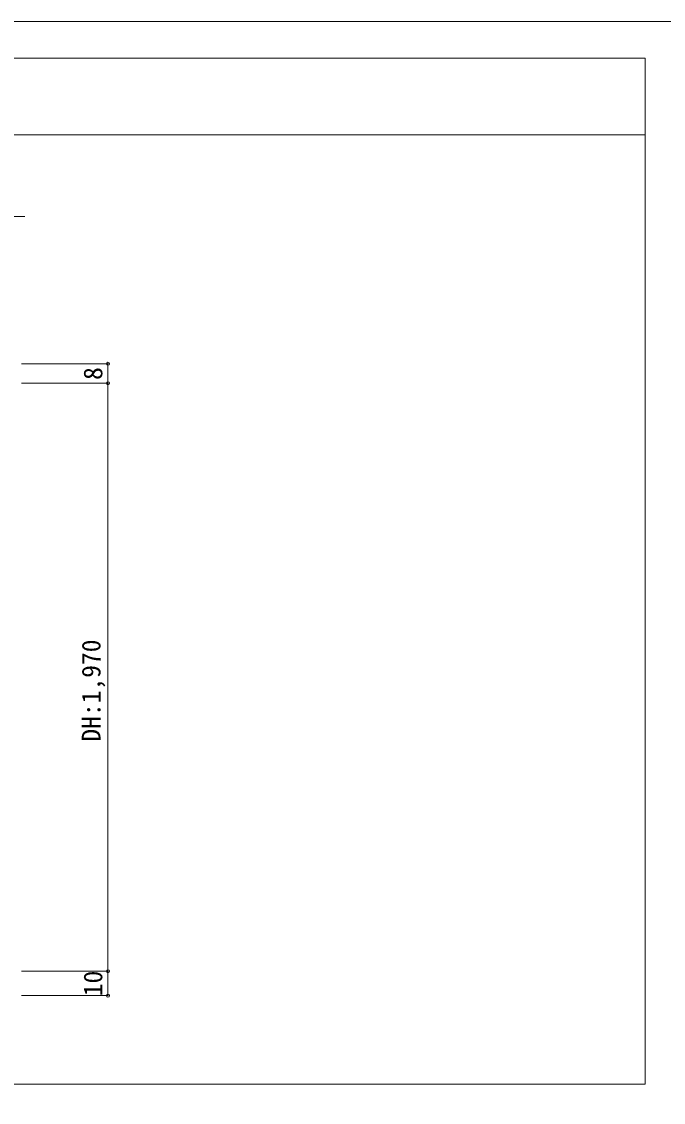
# Model space of a CAD drawing. Units: millimetres on the paper, enlarged 10 times, with parts at other scales. Extents: x -1985 to 2015, y -1370 to 1400.
# Drawn here: x -458 to 420, y -78 to 1400 of the extents above; entities that cross this region are included whole.
import ezdxf
from ezdxf.enums import TextEntityAlignment as Align

# ---------------------------------------------------------------- set-up
doc = ezdxf.new("R2010")
doc.units = ezdxf.units.MM
doc.header["$LTSCALE"] = 10
doc.header["$PDMODE"] = 32
doc.header["$PDSIZE"] = 4
for name, color, linetype, lineweight in [('1-1_0', 7, 'Continuous', 20), ('2-0_18', 4, 'Continuous', 9), ('2-1', 7, 'Continuous', 20)]:
    doc.layers.add(name, color=color, linetype=linetype, lineweight=lineweight)
doc.styles.add('ＭＳ ゴシック', font='')
doc.styles.get('ＭＳ ゴシック').set_extended_font_data('MS Gothic')

msp = doc.modelspace()

# ---------------------------------------------------------------- linework, layer by layer
at = {"layer": '1-1_0'}
for p, q in [((-1935, 1350), (395, 1350)), ((-1935, 1350), (395, 1350)), ((395, -52.5), (395, 1350)), ((395, 1350), (395, -52.5)), ((-1935, 1245), (395, 1245)), ((-1935, 1245), (395, 1245))]:
    msp.add_line(p, q, dxfattribs=at)
msp.add_lwpolyline([(-1985, -1370), (2015, -1370), (2015, 1400), (-1985, 1400)], close=True, dxfattribs=at)
msp.add_lwpolyline([(395, -52.5), (-1935, -52.5), (-1935, 1350)], dxfattribs=at)
msp.add_lwpolyline([(395, -52.5), (-1935, -52.5), (-1935, 1350)], dxfattribs=at)
at = {"layer": '2-0_18'}
for p, q in [((-457.54, 932.24), (-339.51, 932.24)), ((-339.51, 905.58), (-339.51, 932.24)), ((-457.54, 905.58), (-339.51, 905.58)), ((-339.51, 101.76), (-457.54, 101.76)), ((-339.51, 101.76), (-339.51, 68.43)), ((-339.51, 68.43), (-457.54, 68.43))]:
    msp.add_line(p, q, dxfattribs=at)
for p in [(-339.51, 932.24), (-339.51, 905.58), (-339.51, 101.76), (-339.51, 68.43)]:
    msp.add_point(p, dxfattribs=at)
at = {"layer": '2-1', "color": 4, "lineweight": 9}
msp.add_line((-339.51, 905.58), (-339.51, 101.76), dxfattribs=at)
msp.add_lwpolyline([(-1086.94, 1133.66), (-1056.67, 1133.66), (-1046.67, 1133.66), (-493.33, 1133.66), (-483.33, 1133.66), (-453.06, 1133.66)], dxfattribs=at)

# ---------------------------------------------------------------- texts
at = {"layer": '2-0_18', "color": 7, "style": 'ＭＳ ゴシック'}
for s, p in [('8', (-339.51, 910.16)), ('10', (-339.51, 67.59))]:
    msp.add_text(s, height=25.66, rotation=90, dxfattribs=at).set_placement(p, align=Align.BOTTOM_LEFT)
at = {"layer": '2-1', "style": 'ＭＳ ゴシック'}
msp.add_text('DH:1,970', height=25.66, rotation=90, dxfattribs=at).set_placement((-342.01, 415.67), align=Align.BOTTOM_LEFT)

doc.saveas('drawing.dxf')
